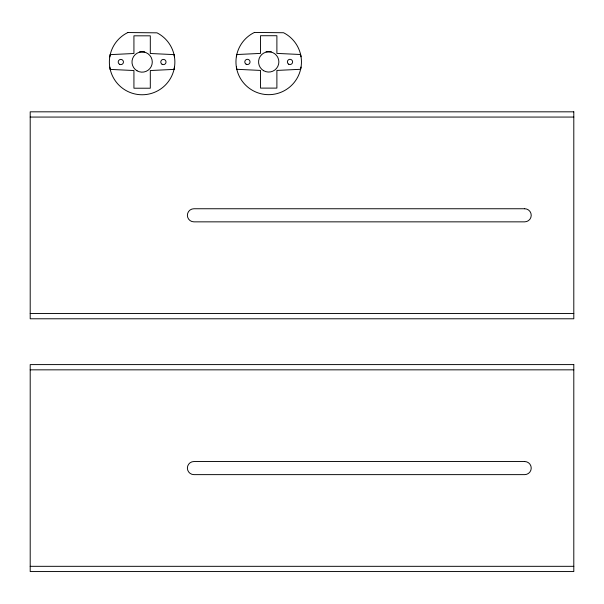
<?xml version="1.0" encoding="UTF-8"?>
<svg xmlns="http://www.w3.org/2000/svg" width="604" height="604" viewBox="0 0 604 604"><rect width="100%" height="100%" fill="white"/><g stroke="black" fill="none" stroke-linecap="round" stroke-linejoin="round"><path stroke-width="0.91" d="M109.777 56.889L110.275 54.368M173.96 69.656L174.465 67.135M236.36 56.791L236.859 54.269M300.543 69.558L301.049 67.036M174.012 54.617L150.305 53.499L150.305 35.817L133.929 35.817L133.929 53.499L110.222 54.639M300.596 54.511L276.889 53.401L276.889 35.719L260.52 35.719L260.52 53.401L236.806 54.541M174.012 69.392L150.305 70.532L150.305 88.214L133.929 88.214L133.929 70.532L110.222 69.4M300.603 69.286L276.889 70.426L276.889 88.109L260.52 88.109L260.52 70.426L236.813 69.294M266.085 51.763L271.324 51.763M139.501 51.861L144.741 51.861M30.2 117.063L573.8 117.063M30.2 313.544L573.8 313.544M30.2 369.837L573.8 369.837M30.2 566.318L573.8 566.318M300.543 54.269L301.049 56.791M236.36 67.036L236.859 69.558M173.96 54.368L174.465 56.889M109.777 67.135L110.275 69.656M127.889 32.541L127.255 32.835A32.744 32.744 0 0 0 116.67 82.627A32.744 32.744 0 0 0 167.565 82.627A32.744 32.744 0 0 0 156.987 32.835L127.889 32.541M254.473 32.442L253.839 32.737A32.744 32.744 0 0 0 243.253 82.522A32.744 32.744 0 0 0 294.156 82.522A32.744 32.744 0 0 0 283.57 32.737L254.473 32.442M573.8 111.823L30.2 111.823L30.2 318.784L573.8 318.784L573.8 111.823M524.68 208.75L193.937 208.75A6.546 6.546 0 0 0 187.383 215.303A6.546 6.546 0 0 0 193.937 221.849L524.68 221.849A6.546 6.546 0 0 0 531.226 215.303A6.546 6.546 0 0 0 524.68 208.75M573.8 364.597L30.2 364.597L30.2 571.558L573.8 571.558L573.8 364.597M524.68 461.531L193.937 461.531A6.546 6.546 0 0 0 187.383 468.077A6.546 6.546 0 0 0 193.937 474.631L524.68 474.631A6.546 6.546 0 0 0 531.226 468.077A6.546 6.546 0 0 0 524.68 461.531M263.646 70.706A10.155 10.155 0 0 0 278.867 61.918A10.155 10.155 0 0 0 263.646 53.122A10.155 10.155 0 0 0 263.646 70.706M288.682 64.183A2.62 2.62 0 0 0 292.608 61.918A2.62 2.62 0 0 0 288.682 59.645A2.62 2.62 0 0 0 288.682 64.183M246.107 64.183A2.62 2.62 0 0 0 250.041 61.918A2.62 2.62 0 0 0 246.107 59.645A2.62 2.62 0 0 0 246.107 64.183M137.055 70.804A10.155 10.155 0 0 0 152.284 62.016A10.155 10.155 0 0 0 137.055 53.227A10.155 10.155 0 0 0 137.055 70.804M162.091 64.281A2.62 2.62 0 0 0 166.025 62.016A2.62 2.62 0 0 0 162.091 59.743A2.62 2.62 0 0 0 162.091 64.281M119.524 64.281A2.62 2.62 0 0 0 123.45 62.016A2.62 2.62 0 0 0 119.524 59.743A2.62 2.62 0 0 0 119.524 64.281"/></g></svg>
